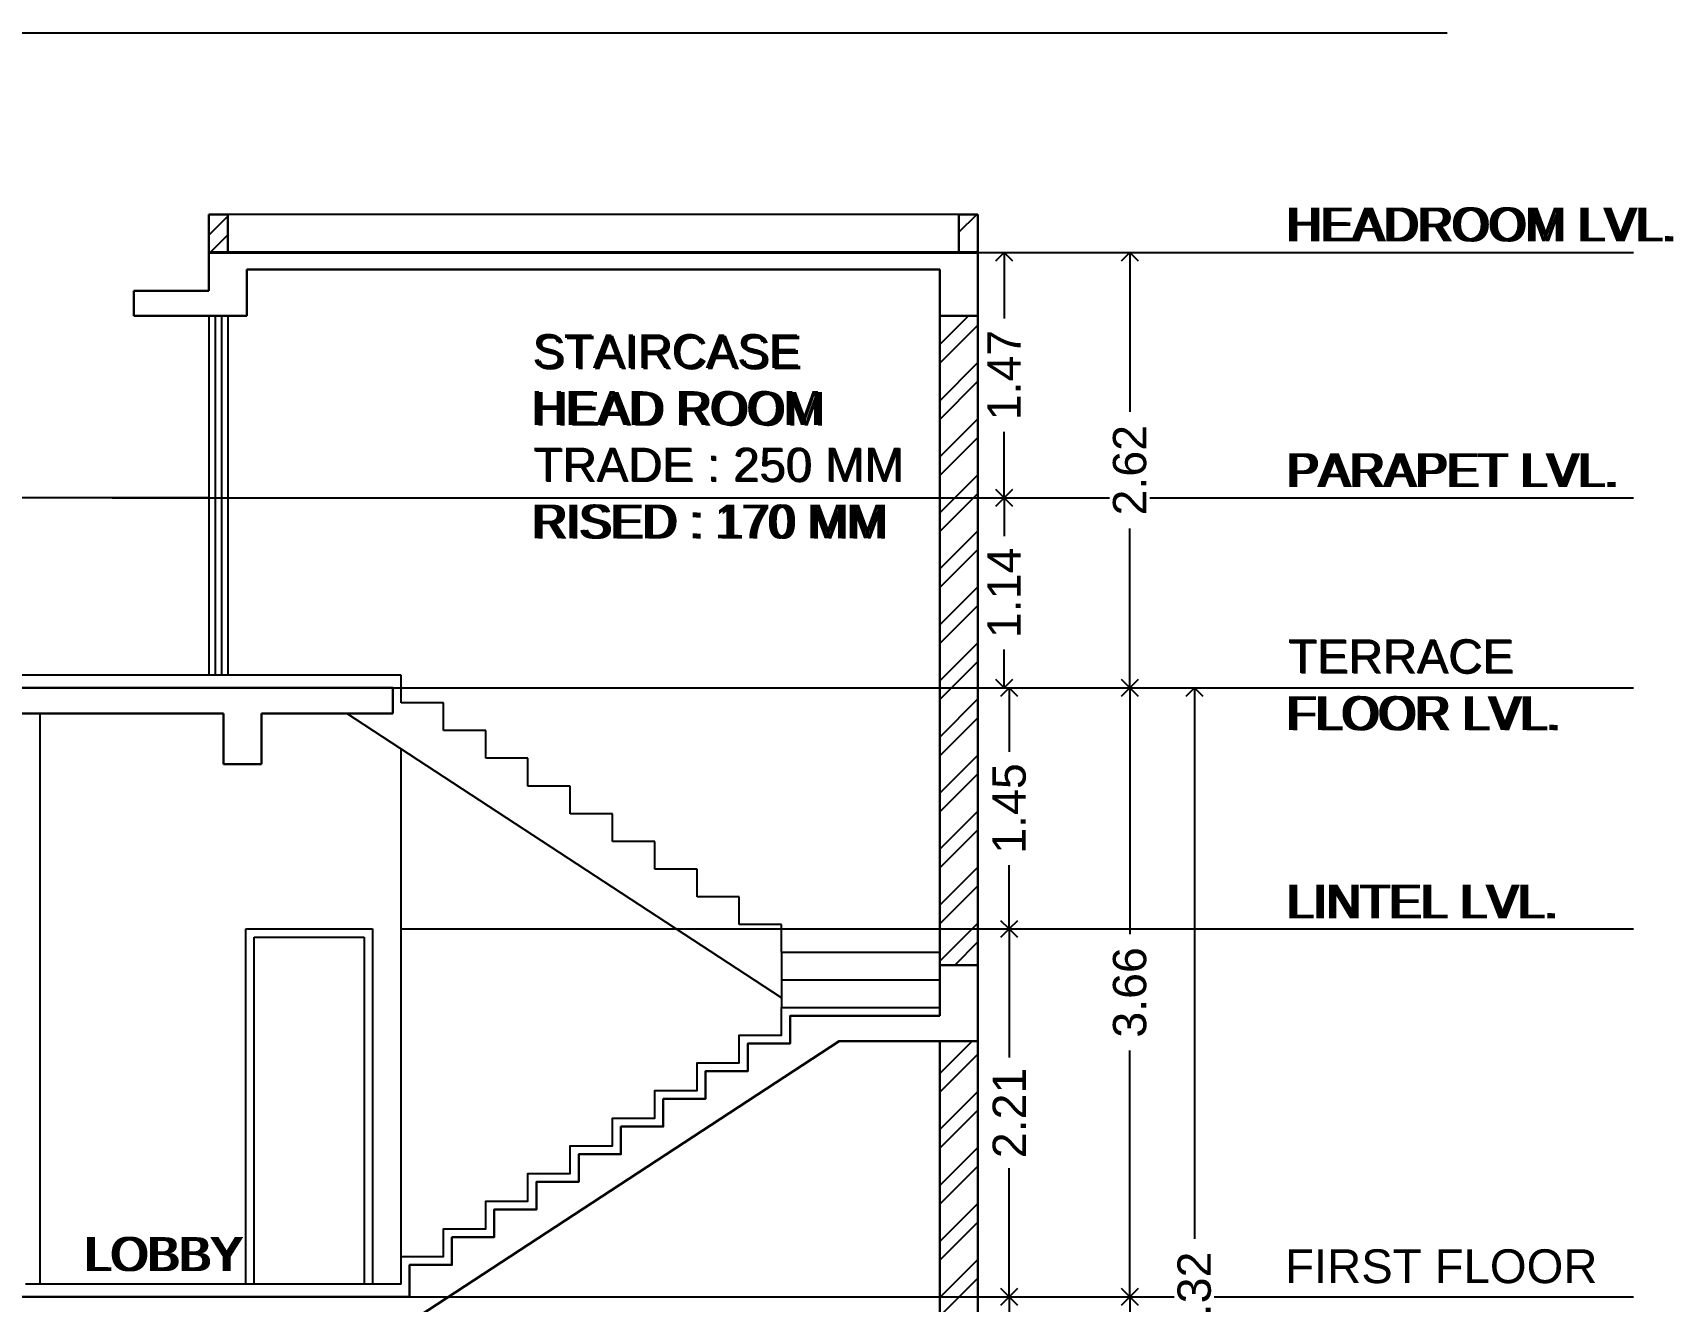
# Model space of a CAD drawing. Header units: metres. Extents: x -9383.9 to -9324.5, y 28762.6 to 28804.7.
# Drawn here: x -9376.62 to -9366.76, y 28778.06 to 28785.68 of the extents above; entities that cross this region are included whole.
import ezdxf

# ---------------------------------------------------------------- set-up
doc = ezdxf.new("R2010")
doc.units = ezdxf.units.M
doc.header["$PDMODE"] = 34
doc.header["$PDSIZE"] = -15
doc.linetypes.add('CONTINULUS', pattern=[0])
for name, color, linetype, lineweight in [('Dim.', 7, 'Continuous', 13), ('door', 162, 'Continuous', 15), ('ELE-2', 252, 'Continuous', 18), ('elevation', 5, 'Continuous', 13), ('HATCH', 8, 'Continuous', 0), ('layer', 66, 'Continuous', 15), ('Layer2', 48, 'Continuous', 15), ('PLAN', 7, 'Continuous', 40), ('rm text', 7, 'Continuous', 18), ('SEC WALL', 255, 'Continuous', 30), ('sec-slab', 1, 'Continuous', 40), ('waal', 7, 'Continuous', 30)]:
    doc.layers.add(name, color=color, linetype=linetype, lineweight=lineweight)
doc.layers.add('FINISH LINE', color=230, linetype='Continuous')
doc.layers.add('SITE_PLAN', color=7, linetype='Continuous')
doc.styles.add('Arial', font='arial.ttf', dxfattribs={"height": 0.2})
doc.styles.add('STYLE1', font='arial.ttf', dxfattribs={"height": 0.3})
doc.styles.add('style2', font='arial.ttf', dxfattribs={"height": 0.3})
doc.dimstyles.new('INT DIM', dxfattribs={"dimtxt": 0.3, "dimasz": 0.1, "dimexe": 0.18, "dimexo": 0.0625, "dimgap": 0.09, "dimtad": 0, "dimzin": 0, "dimdsep": 46, "dimtxsty": 'style2', "dimblk": 'OPEN90', "dimcen": 0.09, "dimse1": 1, "dimse2": 1, "dimclrd": 250, "dimclrt": 256, "dimadec": 0, "dimazin": 0, "dimtfac": 1, "dimtofl": 0, "dimtmove": 0, "dimatfit": 3, "dimfxl": 0.18, "dimtolj": 1, "dimtzin": 0, "dimlwd": -1, "dimarcsym": 0})
pattern_1 = [(45, (109.57991, -3.1272), (-0.1683798023, 0.1683798023), []), (45, (109.69217, -3.1272), (-0.1683798023, 0.1683798023), [])]

# ---------------------------------------------------------------- blocks, each defined once
blk = doc.blocks.new('_Open90')
at = {"layer": 'PLAN', "color": 0, "lineweight": -2}
for p, q in [((0, 0), (-1, 0)), ((-0.5, 0.5), (0, 0)), ((0, 0), (-0.5, -0.5))]:
    blk.add_line(p, q, dxfattribs=at)
blk = doc.blocks.new('*D17')
at = {"layer": 'Defpoints', "color": 0, "linetype": 'CONTINULUS', "ltscale": 0.05, "transparency": 16777216}
for p in [(-9370.7507, 28778.0828), (-9370.7029, 28778.0828), (-9370.7029, 28776.6314)]:
    blk.add_point(p, dxfattribs=at)
at = {"layer": 'Dim.', "color": 250, "ltscale": 0.05, "transparency": 16777216}
for p, q in [((-9370.7507, 28777.9828), (-9370.7507, 28777.6981)), ((-9370.7507, 28776.7314), (-9370.7507, 28777.016))]:
    blk.add_line(p, q, dxfattribs=at)
at = {"layer": 'Dim.', "color": 250, "linetype": 'CONTINULUS', "ltscale": 0.05, "transparency": 16777216, "xscale": 0.1, "yscale": 0.1, "zscale": 0.1}
for p, rotation in [((-9370.7507, 28778.0828), 90), ((-9370.7507, 28776.6314), 270)]:
    blk.add_blockref('_Open90', p, dxfattribs=dict(at, rotation=rotation))
at = {"layer": 'Dim.', "linetype": 'CONTINULUS', "ltscale": 0.05, "transparency": 16777216, "insert": (-9370.7507, 28777.3571), "char_height": 0.2, "attachment_point": 5, "rotation": 90, "style": 'Arial', "bg_fill": 3, "box_fill_scale": 1.1, "bg_fill_color": 256, "bg_fill_true_color": 13158600, "bg_fill_transparency": 0}
blk.add_mtext('\\A1;1.45', dxfattribs=at)
blk = doc.blocks.new('*D18')
at = {"layer": 'Defpoints', "color": 0, "linetype": 'CONTINULUS', "ltscale": 0.05, "transparency": 16777216}
for p in [(-9370.7507, 28780.2926), (-9370.7029, 28780.2926), (-9370.7029, 28778.0828)]:
    blk.add_point(p, dxfattribs=at)
at = {"layer": 'Dim.', "color": 250, "ltscale": 0.05, "transparency": 16777216}
for p, q in [((-9370.7507, 28780.1926), (-9370.7507, 28779.5198)), ((-9370.7507, 28778.1828), (-9370.7507, 28778.8555))]:
    blk.add_line(p, q, dxfattribs=at)
at = {"layer": 'Dim.', "color": 250, "linetype": 'CONTINULUS', "ltscale": 0.05, "transparency": 16777216, "xscale": 0.1, "yscale": 0.1, "zscale": 0.1}
for p, rotation in [((-9370.7507, 28780.2926), 90), ((-9370.7507, 28778.0828), 270)]:
    blk.add_blockref('_Open90', p, dxfattribs=dict(at, rotation=rotation))
at = {"layer": 'Dim.', "linetype": 'CONTINULUS', "ltscale": 0.05, "transparency": 16777216, "insert": (-9370.7507, 28779.1877), "char_height": 0.2, "attachment_point": 5, "rotation": 90, "style": 'Arial', "bg_fill": 3, "box_fill_scale": 1.1, "bg_fill_color": 256, "bg_fill_true_color": 13158600, "bg_fill_transparency": 0}
blk.add_mtext('\\A1;2.21', dxfattribs=at)
blk = doc.blocks.new('*D19')
at = {"layer": 'Defpoints', "color": 0, "linetype": 'CONTINULUS', "ltscale": 0.05, "transparency": 16777216}
for p in [(-9370.7507, 28781.7404), (-9370.7498, 28781.7404), (-9370.7029, 28780.2926)]:
    blk.add_point(p, dxfattribs=at)
at = {"layer": 'Dim.', "color": 250, "ltscale": 0.05, "transparency": 16777216}
for p, q in [((-9370.7507, 28781.6404), (-9370.7507, 28781.3575)), ((-9370.7507, 28780.3926), (-9370.7507, 28780.6754))]:
    blk.add_line(p, q, dxfattribs=at)
at = {"layer": 'Dim.', "color": 250, "linetype": 'CONTINULUS', "ltscale": 0.05, "transparency": 16777216, "xscale": 0.1, "yscale": 0.1, "zscale": 0.1}
for p, rotation in [((-9370.7507, 28781.7404), 90), ((-9370.7507, 28780.2926), 270)]:
    blk.add_blockref('_Open90', p, dxfattribs=dict(at, rotation=rotation))
at = {"layer": 'Dim.', "linetype": 'CONTINULUS', "ltscale": 0.05, "transparency": 16777216, "insert": (-9370.7507, 28781.0165), "char_height": 0.2, "attachment_point": 5, "rotation": 90, "style": 'Arial', "bg_fill": 3, "box_fill_scale": 1.1, "bg_fill_color": 256, "bg_fill_true_color": 13158600, "bg_fill_transparency": 0}
blk.add_mtext('\\A1;1.45', dxfattribs=at)
blk = doc.blocks.new('*D20')
at = {"layer": 'Defpoints', "color": 0, "linetype": 'CONTINULUS', "ltscale": 0.05, "transparency": 16777216}
for p in [(-9370.7823, 28782.8834), (-9370.7823, 28782.8834), (-9370.7498, 28781.7404)]:
    blk.add_point(p, dxfattribs=at)
at = {"layer": 'Dim.', "color": 250, "ltscale": 0.05, "transparency": 16777216}
for p, q in [((-9370.7823, 28782.7834), (-9370.7823, 28782.6518)), ((-9370.7823, 28781.8404), (-9370.7823, 28781.9719))]:
    blk.add_line(p, q, dxfattribs=at)
at = {"layer": 'Dim.', "color": 250, "linetype": 'CONTINULUS', "ltscale": 0.05, "transparency": 16777216, "xscale": 0.1, "yscale": 0.1, "zscale": 0.1}
for p, rotation in [((-9370.7823, 28782.8834), 90), ((-9370.7823, 28781.7404), 270)]:
    blk.add_blockref('_Open90', p, dxfattribs=dict(at, rotation=rotation))
at = {"layer": 'Dim.', "linetype": 'CONTINULUS', "ltscale": 0.05, "transparency": 16777216, "insert": (-9370.7823, 28782.3119), "char_height": 0.2, "attachment_point": 5, "rotation": 90, "style": 'Arial', "bg_fill": 3, "box_fill_scale": 1.1, "bg_fill_color": 256, "bg_fill_true_color": 13158600, "bg_fill_transparency": 0}
blk.add_mtext('\\A1;1.14', dxfattribs=at)
blk = doc.blocks.new('*D21')
at = {"layer": 'Defpoints', "color": 0, "linetype": 'CONTINULUS', "ltscale": 0.05, "transparency": 16777216}
for p in [(-9370.7823, 28784.3566), (-9370.7029, 28784.3566), (-9370.7823, 28782.8834)]:
    blk.add_point(p, dxfattribs=at)
at = {"layer": 'Dim.', "color": 250, "ltscale": 0.05, "transparency": 16777216}
for p, q in [((-9370.7823, 28784.2566), (-9370.7823, 28783.9603)), ((-9370.7823, 28782.9834), (-9370.7823, 28783.2796))]:
    blk.add_line(p, q, dxfattribs=at)
at = {"layer": 'Dim.', "color": 250, "linetype": 'CONTINULUS', "ltscale": 0.05, "transparency": 16777216, "xscale": 0.1, "yscale": 0.1, "zscale": 0.1}
for p, rotation in [((-9370.7823, 28784.3566), 90), ((-9370.7823, 28782.8834), 270)]:
    blk.add_blockref('_Open90', p, dxfattribs=dict(at, rotation=rotation))
at = {"layer": 'Dim.', "linetype": 'CONTINULUS', "ltscale": 0.05, "transparency": 16777216, "insert": (-9370.7823, 28783.62), "char_height": 0.2, "attachment_point": 5, "rotation": 90, "style": 'Arial', "bg_fill": 3, "box_fill_scale": 1.1, "bg_fill_color": 256, "bg_fill_true_color": 13158600, "bg_fill_transparency": 0}
blk.add_mtext('\\A1;1.47', dxfattribs=at)
blk = doc.blocks.new('*D22')
at = {"layer": 'Defpoints', "color": 0, "linetype": 'CONTINULUS', "ltscale": 0.05, "transparency": 16777216}
for p in [(-9370.0265, 28778.0828), (-9370.0265, 28778.0828), (-9370.0265, 28774.4252)]:
    blk.add_point(p, dxfattribs=at)
at = {"layer": 'Dim.', "color": 250, "ltscale": 0.05, "transparency": 16777216}
for p, q in [((-9370.0265, 28777.9828), (-9370.0265, 28776.6036)), ((-9370.0265, 28774.5252), (-9370.0265, 28775.9043))]:
    blk.add_line(p, q, dxfattribs=at)
at = {"layer": 'Dim.', "color": 250, "linetype": 'CONTINULUS', "ltscale": 0.05, "transparency": 16777216, "xscale": 0.1, "yscale": 0.1, "zscale": 0.1}
for p, rotation in [((-9370.0265, 28778.0828), 90), ((-9370.0265, 28774.4252), 270)]:
    blk.add_blockref('_Open90', p, dxfattribs=dict(at, rotation=rotation))
at = {"layer": 'Dim.', "linetype": 'CONTINULUS', "ltscale": 0.05, "transparency": 16777216, "insert": (-9370.0265, 28776.254), "char_height": 0.2, "attachment_point": 5, "rotation": 90, "style": 'Arial', "bg_fill": 3, "box_fill_scale": 1.1, "bg_fill_color": 256, "bg_fill_true_color": 13158600, "bg_fill_transparency": 0}
blk.add_mtext('\\A1;3.66', dxfattribs=at)
blk = doc.blocks.new('*D23')
at = {"layer": 'Defpoints', "color": 0, "linetype": 'CONTINULUS', "ltscale": 0.05, "transparency": 16777216}
for p in [(-9370.0265, 28781.7404), (-9370.0265, 28781.7404), (-9370.0265, 28778.0828)]:
    blk.add_point(p, dxfattribs=at)
at = {"layer": 'Dim.', "color": 250, "ltscale": 0.05, "transparency": 16777216}
for p, q in [((-9370.0265, 28781.6404), (-9370.0265, 28780.2612)), ((-9370.0265, 28778.1828), (-9370.0265, 28779.5619))]:
    blk.add_line(p, q, dxfattribs=at)
at = {"layer": 'Dim.', "color": 250, "linetype": 'CONTINULUS', "ltscale": 0.05, "transparency": 16777216, "xscale": 0.1, "yscale": 0.1, "zscale": 0.1}
for p, rotation in [((-9370.0265, 28781.7404), 90), ((-9370.0265, 28778.0828), 270)]:
    blk.add_blockref('_Open90', p, dxfattribs=dict(at, rotation=rotation))
at = {"layer": 'Dim.', "linetype": 'CONTINULUS', "ltscale": 0.05, "transparency": 16777216, "insert": (-9370.0265, 28779.9116), "char_height": 0.2, "attachment_point": 5, "rotation": 90, "style": 'Arial', "bg_fill": 3, "box_fill_scale": 1.1, "bg_fill_color": 256, "bg_fill_true_color": 13158600, "bg_fill_transparency": 0}
blk.add_mtext('\\A1;3.66', dxfattribs=at)
blk = doc.blocks.new('*D24')
at = {"layer": 'Defpoints', "color": 0, "linetype": 'CONTINULUS', "ltscale": 0.05, "transparency": 16777216}
for p in [(-9370.0265, 28784.3566), (-9370.0265, 28784.3566), (-9370.0265, 28781.7404)]:
    blk.add_point(p, dxfattribs=at)
at = {"layer": 'Dim.', "color": 250, "ltscale": 0.05, "transparency": 16777216}
for p, q in [((-9370.0265, 28784.2566), (-9370.0265, 28783.3989)), ((-9370.0265, 28781.8404), (-9370.0265, 28782.698))]:
    blk.add_line(p, q, dxfattribs=at)
at = {"layer": 'Dim.', "color": 250, "linetype": 'CONTINULUS', "ltscale": 0.05, "transparency": 16777216, "xscale": 0.1, "yscale": 0.1, "zscale": 0.1}
for p, rotation in [((-9370.0265, 28784.3566), 90), ((-9370.0265, 28781.7404), 270)]:
    blk.add_blockref('_Open90', p, dxfattribs=dict(at, rotation=rotation))
at = {"layer": 'Dim.', "linetype": 'CONTINULUS', "ltscale": 0.05, "transparency": 16777216, "insert": (-9370.0265, 28783.0485), "char_height": 0.2, "attachment_point": 5, "rotation": 90, "style": 'Arial', "bg_fill": 3, "box_fill_scale": 1.1, "bg_fill_color": 256, "bg_fill_true_color": 13158600, "bg_fill_transparency": 0}
blk.add_mtext('\\A1;2.62', dxfattribs=at)
blk = doc.blocks.new('*D25')
at = {"layer": 'Defpoints', "color": 0, "linetype": 'CONTINULUS', "ltscale": 0.05, "transparency": 16777216}
for p in [(-9369.6385, 28781.7404), (-9369.5189, 28781.7404), (-9369.5189, 28774.4252)]:
    blk.add_point(p, dxfattribs=at)
at = {"layer": 'Dim.', "color": 250, "ltscale": 0.05, "transparency": 16777216}
for p, q in [((-9369.6385, 28781.6404), (-9369.6385, 28778.4307)), ((-9369.6385, 28774.5252), (-9369.6385, 28777.7348))]:
    blk.add_line(p, q, dxfattribs=at)
at = {"layer": 'Dim.', "color": 250, "linetype": 'CONTINULUS', "ltscale": 0.05, "transparency": 16777216, "xscale": 0.1, "yscale": 0.1, "zscale": 0.1}
for p, rotation in [((-9369.6385, 28781.7404), 90), ((-9369.6385, 28774.4252), 270)]:
    blk.add_blockref('_Open90', p, dxfattribs=dict(at, rotation=rotation))
at = {"layer": 'Dim.', "linetype": 'CONTINULUS', "ltscale": 0.05, "transparency": 16777216, "insert": (-9369.6385, 28778.0828), "char_height": 0.2, "attachment_point": 5, "rotation": 90, "style": 'Arial', "bg_fill": 3, "box_fill_scale": 1.1, "bg_fill_color": 256, "bg_fill_true_color": 13158600, "bg_fill_transparency": 0}
blk.add_mtext('\\A1;7.32', dxfattribs=at)

msp = doc.modelspace()

# ---------------------------------------------------------------- hatches: boundary and pattern name
at = {"layer": 'HATCH', "linetype": 'CONTINULUS', "ltscale": 0.05}
h = msp.add_hatch(dxfattribs=at)
h.set_pattern_fill('ANSI32', color=256, scale=0.025)
h.set_pattern_definition(pattern_1)
h.paths.add_polyline_path([(-9375.561, 28784.3566), (-9375.4467, 28784.3566), (-9375.4467, 28784.5852), (-9375.561, 28784.5852)])
h = msp.add_hatch(dxfattribs=at)
h.set_pattern_fill('ANSI32', color=256, scale=0.025)
h.set_pattern_definition(pattern_1)
h.paths.add_polyline_path([(-9370.939, 28784.5852), (-9371.0533, 28784.5852), (-9371.0533, 28784.3566), (-9370.939, 28784.3566)])

# ---------------------------------------------------------------- linework, layer by layer
at = {"layer": 'door'}
for p, q in [((-9375.561, 28783.9756), (-9375.561, 28781.8166)), ((-9375.5229, 28783.9756), (-9375.5229, 28781.8166)), ((-9375.4848, 28783.9756), (-9375.4848, 28781.8166)), ((-9375.4467, 28783.9756), (-9375.4467, 28781.8166))]:
    msp.add_line(p, q, dxfattribs=at)
at = {"layer": 'ELE-2', "linetype": 'CONTINULUS', "ltscale": 0.05}
msp.add_line((-9376.5738, 28778.159), (-9376.5738, 28781.588), dxfattribs=at)
for points in [[(-9375.3386, 28778.159), (-9375.3386, 28780.2926), (-9374.5766, 28780.2926), (-9374.5766, 28778.159)], [(-9375.2886, 28778.159), (-9375.2886, 28780.2426), (-9374.6266, 28780.2426), (-9374.6266, 28778.159)]]:
    msp.add_lwpolyline(points, dxfattribs=at)
at = {"layer": 'elevation', "ltscale": 0.9}
msp.add_line((-9382.2747, 28785.676), (-9368.1193, 28785.676), dxfattribs=at)
at = {"layer": 'elevation', "ltscale": 0.05}
for p, q in [((-9371.0533, 28784.5852), (-9375.4467, 28784.5852)), ((-9375.561, 28782.8834), (-9380.107, 28782.8834)), ((-9374.405, 28781.6503), (-9374.405, 28781.8166)), ((-9372.119, 28779.8787), (-9374.7304, 28781.588)), ((-9374.151, 28781.6503), (-9374.405, 28781.6503)), ((-9374.151, 28781.484), (-9374.151, 28781.6503)), ((-9373.897, 28781.484), (-9374.151, 28781.484)), ((-9373.897, 28781.3178), (-9373.897, 28781.484)), ((-9374.405, 28778.3252), (-9374.405, 28781.375)), ((-9373.643, 28781.3178), (-9373.897, 28781.3178)), ((-9373.643, 28781.1515), (-9373.643, 28781.3178)), ((-9373.389, 28781.1515), (-9373.643, 28781.1515)), ((-9373.389, 28780.9853), (-9373.389, 28781.1515)), ((-9373.135, 28780.9853), (-9373.389, 28780.9853)), ((-9373.135, 28780.819), (-9373.135, 28780.9853)), ((-9372.881, 28780.819), (-9373.135, 28780.819)), ((-9372.881, 28780.6528), (-9372.881, 28780.819)), ((-9372.627, 28780.6528), (-9372.881, 28780.6528)), ((-9372.627, 28780.4865), (-9372.627, 28780.6528)), ((-9372.373, 28780.4865), (-9372.627, 28780.4865)), ((-9372.373, 28780.3203), (-9372.373, 28780.4865)), ((-9372.119, 28780.3203), (-9372.373, 28780.3203)), ((-9372.119, 28780.154), (-9372.119, 28780.3203)), ((-9372.119, 28780.154), (-9371.1676, 28780.154)), ((-9372.119, 28780.154), (-9372.119, 28779.8215)), ((-9372.119, 28779.9878), (-9371.1676, 28779.9878))]:
    msp.add_line(p, q, dxfattribs=at)
at = {"layer": 'FINISH LINE', "ltscale": 5}
for p, q in [((-9374.405, 28781.8166), (-9379.8784, 28781.8166)), ((-9374.405, 28778.159), (-9376.663, 28778.159))]:
    msp.add_line(p, q, dxfattribs=at)
msp.add_lwpolyline([(-9374.405, 28778.159), (-9374.405, 28778.3252), (-9374.151, 28778.3252), (-9374.151, 28778.4915), (-9373.897, 28778.4915), (-9373.897, 28778.6577), (-9373.643, 28778.6577), (-9373.643, 28778.824), (-9373.389, 28778.824), (-9373.389, 28778.9902), (-9373.135, 28778.9902), (-9373.135, 28779.1565), (-9372.881, 28779.1565), (-9372.881, 28779.3227), (-9372.627, 28779.3227), (-9372.627, 28779.489), (-9372.373, 28779.489), (-9372.373, 28779.6552), (-9372.119, 28779.6552), (-9372.119, 28779.8215), (-9371.1676, 28779.8215)], dxfattribs=at)
at = {"layer": 'layer', "linetype": 'CONTINULUS', "ltscale": 0.05}
msp.add_line((-9374.4988, 28781.7404), (-9367.0008, 28781.7404), dxfattribs=at)
at = {"layer": 'Layer2'}
for p, q in [((-9374.405, 28784.3566), (-9367.0008, 28784.3566)), ((-9374.405, 28780.2926), (-9367.0008, 28780.2926))]:
    msp.add_line(p, q, dxfattribs=at)
at = {"layer": 'SEC WALL', "ltscale": 0.05}
for p, q in [((-9375.4467, 28784.5852), (-9375.561, 28784.5852)), ((-9375.561, 28784.3566), (-9375.561, 28784.5852)), ((-9375.4467, 28784.3566), (-9375.4467, 28784.5852)), ((-9371.0533, 28784.3566), (-9371.0533, 28784.5852)), ((-9370.939, 28784.3566), (-9370.939, 28784.5852)), ((-9371.1676, 28783.9756), (-9371.1676, 28780.064))]:
    msp.add_line(p, q, dxfattribs=at)
at = {"layer": 'SEC WALL', "linetype": 'CONTINULUS', "ltscale": 0.05}
for p, q in [((-9371.1676, 28779.6183), (-9371.1676, 28776.4179)), ((-9370.939, 28779.6183), (-9370.939, 28776.4179))]:
    msp.add_line(p, q, dxfattribs=at)
at = {"layer": 'sec-slab', "ltscale": 0.05}
msp.add_line((-9370.939, 28784.3566), (-9375.561, 28784.3566), dxfattribs=at)
at = {"layer": 'sec-slab', "lineweight": 30}
for p, q in [((-9375.561, 28784.3566), (-9375.561, 28784.1256)), ((-9370.939, 28783.9756), (-9370.939, 28784.3566)), ((-9371.1676, 28784.255), (-9375.3324, 28784.255)), ((-9375.3324, 28784.255), (-9375.3324, 28783.9756)), ((-9371.1676, 28784.255), (-9371.1676, 28783.9756)), ((-9376.011, 28783.9756), (-9376.011, 28784.1256)), ((-9376.011, 28784.1256), (-9375.561, 28784.1256)), ((-9375.3324, 28783.9756), (-9376.011, 28783.9756)), ((-9371.1676, 28783.9756), (-9370.939, 28783.9756)), ((-9374.4558, 28781.7404), (-9380.107, 28781.7404)), ((-9374.4558, 28781.7404), (-9374.4558, 28781.588)), ((-9375.4729, 28781.588), (-9379.8784, 28781.588)), ((-9375.4729, 28781.588), (-9375.4729, 28781.2832)), ((-9374.4558, 28781.588), (-9375.2443, 28781.588)), ((-9375.2443, 28781.588), (-9375.2443, 28781.2832)), ((-9375.2443, 28781.2832), (-9375.4729, 28781.2832)), ((-9371.1676, 28779.7707), (-9371.1676, 28780.0755)), ((-9370.939, 28780.0755), (-9371.1676, 28780.0755)), ((-9370.939, 28780.0755), (-9370.939, 28779.6183)), ((-9371.7731, 28779.6183), (-9374.3522, 28777.9304)), ((-9370.939, 28779.6183), (-9371.7731, 28779.6183)), ((-9380.107, 28778.0828), (-9374.3542, 28778.0828))]:
    msp.add_line(p, q, dxfattribs=at)
msp.add_lwpolyline([(-9374.3542, 28778.0828), (-9374.3542, 28778.2744), (-9374.1002, 28778.2744), (-9374.1002, 28778.4407), (-9373.8462, 28778.4407), (-9373.8462, 28778.6069), (-9373.5922, 28778.6069), (-9373.5922, 28778.7732), (-9373.3382, 28778.7732), (-9373.3382, 28778.9394), (-9373.0842, 28778.9394), (-9373.0842, 28779.1057), (-9372.8302, 28779.1057), (-9372.8302, 28779.2719), (-9372.5762, 28779.2719), (-9372.5762, 28779.4382), (-9372.3222, 28779.4382), (-9372.3222, 28779.6044), (-9372.0682, 28779.6044), (-9372.0682, 28779.7707), (-9371.1676, 28779.7707)], dxfattribs=at)
at = {"layer": 'SITE_PLAN', "ltscale": 0.9}
msp.add_line((-9382.2747, 28785.676), (-9368.1193, 28785.676), dxfattribs=at)
at = {"layer": 'SITE_PLAN', "ltscale": 0.05}
for p, q in [((-9375.4467, 28784.5852), (-9375.561, 28784.5852)), ((-9375.561, 28784.3566), (-9375.561, 28784.5852)), ((-9375.561, 28784.461), (-9375.4467, 28784.5753)), ((-9371.0533, 28784.5852), (-9375.4467, 28784.5852)), ((-9375.4467, 28784.3566), (-9375.4467, 28784.5852)), ((-9371.0533, 28784.3566), (-9371.0533, 28784.5852)), ((-9371.0533, 28784.4785), (-9370.9467, 28784.5852)), ((-9370.939, 28784.3566), (-9370.939, 28784.5852)), ((-9375.5531, 28784.3566), (-9375.4467, 28784.463)), ((-9370.939, 28784.3566), (-9375.561, 28784.3566)), ((-9370.9508, 28784.3566), (-9370.939, 28784.3683)), ((-9370.7823, 28784.2566), (-9370.7823, 28783.9603)), ((-9370.0265, 28784.2566), (-9370.0265, 28783.3989)), ((-9371.1676, 28783.9756), (-9371.1676, 28780.064)), ((-9371.1676, 28783.803), (-9370.995, 28783.9756)), ((-9370.939, 28783.9756), (-9370.939, 28780.064)), ((-9371.1676, 28783.6907), (-9370.939, 28783.9193)), ((-9371.1676, 28783.4662), (-9370.939, 28783.6948)), ((-9371.1676, 28783.354), (-9370.939, 28783.5826)), ((-9371.1676, 28783.1295), (-9370.939, 28783.3581)), ((-9371.1676, 28783.0172), (-9370.939, 28783.2458)), ((-9370.7823, 28782.9834), (-9370.7823, 28783.2796)), ((-9371.1676, 28782.7927), (-9370.939, 28783.0213)), ((-9375.561, 28782.8834), (-9380.107, 28782.8834)), ((-9371.1676, 28782.6804), (-9370.939, 28782.909)), ((-9370.7823, 28782.7834), (-9370.7823, 28782.6518)), ((-9371.1676, 28782.4559), (-9370.939, 28782.6845)), ((-9370.0265, 28781.8404), (-9370.0265, 28782.698)), ((-9371.1676, 28782.3437), (-9370.939, 28782.5723)), ((-9371.1676, 28782.1192), (-9370.939, 28782.3478)), ((-9371.1676, 28782.0069), (-9370.939, 28782.2355)), ((-9371.1676, 28781.7824), (-9370.939, 28782.011)), ((-9370.7823, 28781.8404), (-9370.7823, 28781.9719)), ((-9371.1676, 28781.6702), (-9370.939, 28781.8988)), ((-9374.405, 28781.6503), (-9374.405, 28781.8166)), ((-9374.4988, 28781.7404), (-9367.0008, 28781.7404)), ((-9371.1676, 28781.4457), (-9370.939, 28781.6743)), ((-9376.5738, 28778.159), (-9376.5738, 28781.588)), ((-9372.119, 28779.8787), (-9374.7304, 28781.588)), ((-9374.151, 28781.6503), (-9374.405, 28781.6503)), ((-9374.151, 28781.484), (-9374.151, 28781.6503)), ((-9371.1676, 28781.3334), (-9370.939, 28781.562)), ((-9370.7507, 28781.6404), (-9370.7507, 28781.3575)), ((-9370.0265, 28781.6404), (-9370.0265, 28780.2612)), ((-9369.6385, 28781.6404), (-9369.6385, 28778.4307)), ((-9373.897, 28781.484), (-9374.151, 28781.484)), ((-9373.897, 28781.3178), (-9373.897, 28781.484)), ((-9374.405, 28778.3252), (-9374.405, 28781.375)), ((-9373.643, 28781.3178), (-9373.897, 28781.3178)), ((-9373.643, 28781.1515), (-9373.643, 28781.3178)), ((-9371.1676, 28781.1089), (-9370.939, 28781.3375)), ((-9371.1676, 28780.9966), (-9370.939, 28781.2252)), ((-9373.389, 28781.1515), (-9373.643, 28781.1515)), ((-9373.389, 28780.9853), (-9373.389, 28781.1515)), ((-9373.135, 28780.9853), (-9373.389, 28780.9853)), ((-9373.135, 28780.819), (-9373.135, 28780.9853)), ((-9371.1676, 28780.7721), (-9370.939, 28781.0007)), ((-9371.1676, 28780.6599), (-9370.939, 28780.8885)), ((-9372.881, 28780.819), (-9373.135, 28780.819)), ((-9372.881, 28780.6528), (-9372.881, 28780.819)), ((-9370.7507, 28780.3926), (-9370.7507, 28780.6754)), ((-9372.627, 28780.6528), (-9372.881, 28780.6528)), ((-9372.627, 28780.4865), (-9372.627, 28780.6528)), ((-9371.1676, 28780.4354), (-9370.939, 28780.664)), ((-9372.373, 28780.4865), (-9372.627, 28780.4865)), ((-9372.373, 28780.3203), (-9372.373, 28780.4865)), ((-9371.1676, 28780.3231), (-9370.939, 28780.5517)), ((-9375.3386, 28778.159), (-9375.3386, 28780.2926)), ((-9375.3386, 28780.2926), (-9374.5766, 28780.2926)), ((-9374.5766, 28780.2926), (-9374.5766, 28778.159)), ((-9372.119, 28780.3203), (-9372.373, 28780.3203)), ((-9372.119, 28780.154), (-9372.119, 28780.3203)), ((-9371.1676, 28780.0986), (-9370.939, 28780.3272)), ((-9375.2886, 28778.159), (-9375.2886, 28780.2426)), ((-9375.2886, 28780.2426), (-9374.6266, 28780.2426)), ((-9374.6266, 28780.2426), (-9374.6266, 28778.159)), ((-9371.0784, 28780.0755), (-9370.939, 28780.215)), ((-9370.7507, 28780.1926), (-9370.7507, 28779.5198)), ((-9372.119, 28780.154), (-9371.1676, 28780.154)), ((-9372.119, 28780.154), (-9372.119, 28779.8215)), ((-9372.119, 28779.9878), (-9371.1676, 28779.9878)), ((-9371.1676, 28779.6183), (-9371.1676, 28776.4179)), ((-9371.1676, 28779.4251), (-9370.9744, 28779.6183)), ((-9370.939, 28779.6183), (-9370.939, 28776.4179)), ((-9371.1676, 28779.3128), (-9370.939, 28779.5414)), ((-9370.0265, 28778.1828), (-9370.0265, 28779.5619)), ((-9371.1676, 28779.0883), (-9370.939, 28779.3169)), ((-9371.1676, 28778.9761), (-9370.939, 28779.2047)), ((-9371.1676, 28778.7516), (-9370.939, 28778.9802)), ((-9371.1676, 28778.6393), (-9370.939, 28778.8679)), ((-9370.7507, 28778.1828), (-9370.7507, 28778.8555)), ((-9371.1676, 28778.4148), (-9370.939, 28778.6434)), ((-9371.1676, 28778.3026), (-9370.939, 28778.5312)), ((-9371.1676, 28778.0781), (-9370.939, 28778.3067)), ((-9371.1676, 28777.9658), (-9370.939, 28778.1944)), ((-9374.405, 28778.0828), (-9367.0008, 28778.0828))]:
    msp.add_line(p, q, dxfattribs=at)
at = {"layer": 'SITE_PLAN'}
for p, q in [((-9370.939, 28784.5852), (-9371.0533, 28784.5852)), ((-9375.561, 28784.3566), (-9375.561, 28784.1256)), ((-9374.405, 28784.3566), (-9367.0008, 28784.3566)), ((-9370.939, 28783.9756), (-9370.939, 28784.3566)), ((-9371.1676, 28784.255), (-9375.3324, 28784.255)), ((-9375.3324, 28784.255), (-9375.3324, 28783.9756)), ((-9371.1676, 28784.255), (-9371.1676, 28783.9756)), ((-9376.011, 28783.9756), (-9376.011, 28784.1256)), ((-9376.011, 28784.1256), (-9375.561, 28784.1256)), ((-9375.3324, 28783.9756), (-9376.011, 28783.9756)), ((-9375.561, 28783.9756), (-9375.561, 28781.8166)), ((-9375.5229, 28783.9756), (-9375.5229, 28781.8166)), ((-9375.4848, 28783.9756), (-9375.4848, 28781.8166)), ((-9375.4467, 28783.9756), (-9375.4467, 28781.8166)), ((-9371.1676, 28783.9756), (-9370.939, 28783.9756)), ((-9376.1423, 28782.8834), (-9367.0008, 28782.8834)), ((-9374.4558, 28781.7404), (-9380.107, 28781.7404)), ((-9374.4558, 28781.7404), (-9374.4558, 28781.588)), ((-9375.4729, 28781.588), (-9379.8784, 28781.588)), ((-9375.4729, 28781.588), (-9375.4729, 28781.2832)), ((-9374.4558, 28781.588), (-9375.2443, 28781.588)), ((-9375.2443, 28781.588), (-9375.2443, 28781.2832)), ((-9375.2443, 28781.2832), (-9375.4729, 28781.2832)), ((-9374.405, 28780.2926), (-9367.0008, 28780.2926)), ((-9371.1676, 28779.7707), (-9371.1676, 28780.0755)), ((-9370.939, 28780.0755), (-9371.1676, 28780.0755)), ((-9370.939, 28780.0755), (-9370.939, 28779.6183)), ((-9372.0682, 28779.6044), (-9372.0682, 28779.7707)), ((-9372.0682, 28779.7707), (-9371.1676, 28779.7707)), ((-9371.7731, 28779.6183), (-9374.3522, 28777.9304)), ((-9372.3222, 28779.4382), (-9372.3222, 28779.6044)), ((-9372.3222, 28779.6044), (-9372.0682, 28779.6044)), ((-9370.939, 28779.6183), (-9371.7731, 28779.6183)), ((-9372.5762, 28779.2719), (-9372.5762, 28779.4382)), ((-9372.5762, 28779.4382), (-9372.3222, 28779.4382)), ((-9372.8302, 28779.1057), (-9372.8302, 28779.2719)), ((-9372.8302, 28779.2719), (-9372.5762, 28779.2719)), ((-9373.0842, 28778.9394), (-9373.0842, 28779.1057)), ((-9373.0842, 28779.1057), (-9372.8302, 28779.1057)), ((-9373.3382, 28778.7732), (-9373.3382, 28778.9394)), ((-9373.3382, 28778.9394), (-9373.0842, 28778.9394)), ((-9373.5922, 28778.6069), (-9373.5922, 28778.7732)), ((-9373.5922, 28778.7732), (-9373.3382, 28778.7732)), ((-9373.8462, 28778.4407), (-9373.8462, 28778.6069)), ((-9373.8462, 28778.6069), (-9373.5922, 28778.6069)), ((-9374.1002, 28778.2744), (-9374.1002, 28778.4407)), ((-9374.1002, 28778.4407), (-9373.8462, 28778.4407)), ((-9374.3542, 28778.0828), (-9374.3542, 28778.2744)), ((-9374.3542, 28778.2744), (-9374.1002, 28778.2744)), ((-9380.107, 28778.0828), (-9374.3542, 28778.0828))]:
    msp.add_line(p, q, dxfattribs=at)
at = {"layer": 'SITE_PLAN', "ltscale": 5}
for p, q in [((-9374.405, 28781.8166), (-9379.8784, 28781.8166)), ((-9372.119, 28779.6552), (-9372.119, 28779.8215)), ((-9372.119, 28779.8215), (-9371.1676, 28779.8215)), ((-9372.373, 28779.489), (-9372.373, 28779.6552)), ((-9372.373, 28779.6552), (-9372.119, 28779.6552)), ((-9372.627, 28779.3227), (-9372.627, 28779.489)), ((-9372.627, 28779.489), (-9372.373, 28779.489)), ((-9372.881, 28779.1565), (-9372.881, 28779.3227)), ((-9372.881, 28779.3227), (-9372.627, 28779.3227)), ((-9373.135, 28778.9902), (-9373.135, 28779.1565)), ((-9373.135, 28779.1565), (-9372.881, 28779.1565)), ((-9373.389, 28778.824), (-9373.389, 28778.9902)), ((-9373.389, 28778.9902), (-9373.135, 28778.9902)), ((-9373.643, 28778.6577), (-9373.643, 28778.824)), ((-9373.643, 28778.824), (-9373.389, 28778.824)), ((-9373.897, 28778.4915), (-9373.897, 28778.6577)), ((-9373.897, 28778.6577), (-9373.643, 28778.6577)), ((-9374.151, 28778.3252), (-9374.151, 28778.4915)), ((-9374.151, 28778.4915), (-9373.897, 28778.4915)), ((-9374.405, 28778.159), (-9374.405, 28778.3252)), ((-9374.405, 28778.3252), (-9374.151, 28778.3252)), ((-9374.405, 28778.159), (-9376.663, 28778.159))]:
    msp.add_line(p, q, dxfattribs=at)
at = {"layer": 'waal'}
msp.add_line((-9370.939, 28784.5852), (-9371.0533, 28784.5852), dxfattribs=at)

# ---------------------------------------------------------------- block references
at = {"layer": 'SITE_PLAN', "ltscale": 0.05, "xscale": 0.1, "yscale": 0.1, "zscale": 0.1}
for p, rotation in [((-9370.7823, 28784.3566), 90), ((-9370.0265, 28784.3566), 90), ((-9370.7823, 28782.8834), 270), ((-9370.7823, 28782.8834), 90), ((-9370.7823, 28781.7404), 270), ((-9370.0265, 28781.7404), 270), ((-9370.7507, 28781.7404), 90), ((-9370.0265, 28781.7404), 90), ((-9369.6385, 28781.7404), 90), ((-9370.7507, 28780.2926), 270), ((-9370.7507, 28780.2926), 90), ((-9370.7507, 28778.0828), 270), ((-9370.0265, 28778.0828), 270), ((-9370.7507, 28778.0828), 90), ((-9370.0265, 28778.0828), 90)]:
    msp.add_blockref('_Open90', p, dxfattribs=dict(at, rotation=rotation))

# ---------------------------------------------------------------- texts
at = {"layer": 'rm text', "ltscale": 0.9, "char_height": 0.2032, "attachment_point": 7, "style": 'STYLE1'}
for s, insert, width in [('HEADROOM LVL.', (-9369.0697, 28784.42), 2.428521), ('STAIRCASE\\PHEAD ROOM\\PTRADE : 250 MM\\PRISED : 170 MM', (-9373.6039, 28782.6352), 2.576788), ('PARAPET LVL.', (-9369.0697, 28782.9468), 2.428521), ('TERRACE  FLOOR LVL.', (-9369.0697, 28781.484), 2.428521), ('LINTEL LVL.', (-9369.0697, 28780.356), 2.428521), ('LOBBY', (-9376.2949, 28778.2353), 1.522884)]:
    msp.add_mtext(s, dxfattribs=dict(at, insert=insert, width=width))
at = {"layer": 'SITE_PLAN', "style": 'STYLE1'}
for s, p in [('HEADROOM LVL.', (-9369.0924, 28784.4235)), ('STAIRCASE', (-9373.6166, 28783.6626)), ('HEAD ROOM', (-9373.6266, 28783.3203)), ('TRADE : 250 MM', (-9373.6105, 28782.9808)), ('PARAPET LVL.', (-9369.0916, 28782.9469)), ('RISED : 170 MM', (-9373.6262, 28782.6387)), ('TERRACE', (-9369.0764, 28781.8298)), ('FLOOR LVL.', (-9369.093, 28781.4875)), ('LINTEL LVL.', (-9369.0905, 28780.3561)), ('LOBBY', (-9376.3157, 28778.2388)), ('FIRST FLOOR', (-9369.093, 28778.1651))]:
    msp.add_text(s, height=0.2032, dxfattribs=at).set_placement(p)
at = {"layer": 'SITE_PLAN', "ltscale": 0.05, "insert": (-9370.0265, 28779.9116), "char_height": 0.2, "attachment_point": 5, "rotation": 90, "style": 'Arial', "bg_fill": 3, "box_fill_scale": 1.1, "bg_fill_color": 256, "bg_fill_true_color": 13158600, "bg_fill_transparency": 0}
msp.add_mtext('\\A1;3.66', dxfattribs=at)

# ---------------------------------------------------------------- next in the draw order: texts
at = {"layer": 'SITE_PLAN', "ltscale": 0.05, "char_height": 0.2, "attachment_point": 5, "rotation": 90, "style": 'Arial', "bg_fill": 3, "box_fill_scale": 1.1, "bg_fill_color": 256, "bg_fill_true_color": 13158600, "bg_fill_transparency": 0}
for s, insert in [('\\A1;1.47', (-9370.7823, 28783.62)), ('\\A1;2.62', (-9370.0265, 28783.0485)), ('\\A1;1.14', (-9370.7823, 28782.3119)), ('\\A1;1.45', (-9370.7507, 28781.0165)), ('\\A1;2.21', (-9370.7507, 28779.1877)), ('\\A1;7.32', (-9369.6385, 28778.0828))]:
    msp.add_mtext(s, dxfattribs=dict(at, insert=insert))

# ---------------------------------------------------------------- next in the draw order: hatches: boundary and pattern name
at = {"layer": 'HATCH', "linetype": 'CONTINULUS', "ltscale": 0.05}
h = msp.add_hatch(dxfattribs=at)
h.set_pattern_fill('ANSI32', color=256, scale=0.025)
h.set_pattern_definition(pattern_1)
h.paths.add_polyline_path([(-9370.939, 28779.6183), (-9371.1676, 28779.6183), (-9371.1676, 28776.4179), (-9370.939, 28776.4179)])
h.paths.add_polyline_path([(-9370.939, 28783.9756), (-9371.1676, 28783.9756), (-9371.1676, 28780.0755), (-9370.939, 28780.0755)])

# ---------------------------------------------------------------- next in the draw order: linework, layer by layer
at = {"layer": 'layer', "linetype": 'CONTINULUS', "ltscale": 0.05}
msp.add_line((-9374.405, 28778.0828), (-9367.0008, 28778.0828), dxfattribs=at)
at = {"layer": 'Layer2'}
msp.add_line((-9376.1423, 28782.8834), (-9367.0008, 28782.8834), dxfattribs=at)
at = {"layer": 'SEC WALL', "ltscale": 0.05}
msp.add_line((-9370.939, 28783.9756), (-9370.939, 28780.064), dxfattribs=at)

# ---------------------------------------------------------------- next in the draw order: dimensions: what is measured, and where the dimension line sits
at = {"layer": 'Dim.', "linetype": 'CONTINULUS', "ltscale": 0.05}
for base, p1, p2, override, picture, middle in [((-9369.6385, 28781.7404), (-9369.5189, 28774.4252), (-9369.5189, 28781.7404), {"dimtxt": 0.2, "dimtxsty": 'Arial', "dimfxl": 0.125, "dimtfill": 1, "dimtfillclr": 7, "dimarcsym": 1}, '*D25', (-9369.6385, 28778.0828)), ((-9370.7507, 28778.0828), (-9370.7029, 28776.6314), (-9370.7029, 28778.0828), {"dimtxt": 0.2, "dimtxsty": 'Arial', "dimtmove": 1, "dimfxl": 0.125, "dimtfill": 1, "dimtfillclr": 7, "dimarcsym": 1}, '*D17', (-9370.7507, 28777.3571)), ((-9370.0265, 28778.0828), (-9370.0265, 28774.4252), (-9370.0265, 28778.0828), {"dimtxt": 0.2, "dimtxsty": 'Arial', "dimfxl": 0.125, "dimtfill": 1, "dimtfillclr": 7, "dimarcsym": 1}, '*D22', (-9370.0265, 28776.254))]:
    dim = msp.add_linear_dim(base=base, p1=p1, p2=p2, angle=90, dimstyle='INT DIM', override=override, dxfattribs=at)
    dim.commit()
    dim.dimension.update_dxf_attribs({"geometry": picture, "text_midpoint": middle})

# ---------------------------------------------------------------- next in the draw order: dimensions: what is measured, and where the dimension line sits
for base, p1, p2, picture, middle in [((-9370.0265, 28781.7404), (-9370.0265, 28778.0828), (-9370.0265, 28781.7404), '*D23', (-9370.0265, 28779.9116)), ((-9370.7507, 28780.2926), (-9370.7029, 28778.0828), (-9370.7029, 28780.2926), '*D18', (-9370.7507, 28779.1877))]:
    dim = msp.add_linear_dim(base=base, p1=p1, p2=p2, angle=90, dimstyle='INT DIM', override={"dimtxt": 0.2, "dimtxsty": 'Arial', "dimtmove": 1, "dimfxl": 0.125, "dimtfill": 1, "dimtfillclr": 7, "dimarcsym": 1}, dxfattribs=at)
    dim.commit()
    dim.dimension.update_dxf_attribs({"geometry": picture, "text_midpoint": middle})

# ---------------------------------------------------------------- next in the draw order: dimensions: what is measured, and where the dimension line sits
for base, p1, p2, picture, middle in [((-9370.0265, 28784.3566), (-9370.0265, 28781.7404), (-9370.0265, 28784.3566), '*D24', (-9370.0265, 28783.0485)), ((-9370.7507, 28781.7404), (-9370.7029, 28780.2926), (-9370.7498, 28781.7404), '*D19', (-9370.7507, 28781.0165))]:
    dim = msp.add_linear_dim(base=base, p1=p1, p2=p2, angle=90, dimstyle='INT DIM', override={"dimtxt": 0.2, "dimtxsty": 'Arial', "dimtmove": 1, "dimfxl": 0.125, "dimtfill": 1, "dimtfillclr": 7, "dimarcsym": 1}, dxfattribs=at)
    dim.commit()
    dim.dimension.update_dxf_attribs({"geometry": picture, "text_midpoint": middle})

# ---------------------------------------------------------------- next in the draw order: dimensions: what is measured, and where the dimension line sits
dim = msp.add_linear_dim(base=(-9370.7823, 28782.8834), p1=(-9370.7498, 28781.7404), p2=(-9370.7823, 28782.8834), angle=90, dimstyle='INT DIM', override={"dimtxt": 0.2, "dimtxsty": 'Arial', "dimtmove": 1, "dimfxl": 0.125, "dimtfill": 1, "dimtfillclr": 7, "dimarcsym": 1}, dxfattribs=at)
dim.commit()
dim.dimension.update_dxf_attribs({"geometry": '*D20', "text_midpoint": (-9370.7823, 28782.3119)})

# ---------------------------------------------------------------- next in the draw order: dimensions: what is measured, and where the dimension line sits
dim = msp.add_linear_dim(base=(-9370.7823, 28784.3566), p1=(-9370.7823, 28782.8834), p2=(-9370.7029, 28784.3566), angle=90, dimstyle='INT DIM', override={"dimtxt": 0.2, "dimtxsty": 'Arial', "dimtmove": 1, "dimfxl": 0.125, "dimtfill": 1, "dimtfillclr": 7, "dimarcsym": 1}, dxfattribs=at)
dim.commit()
dim.dimension.update_dxf_attribs({"geometry": '*D21', "text_midpoint": (-9370.7823, 28783.62)})

doc.saveas('drawing.dxf')
